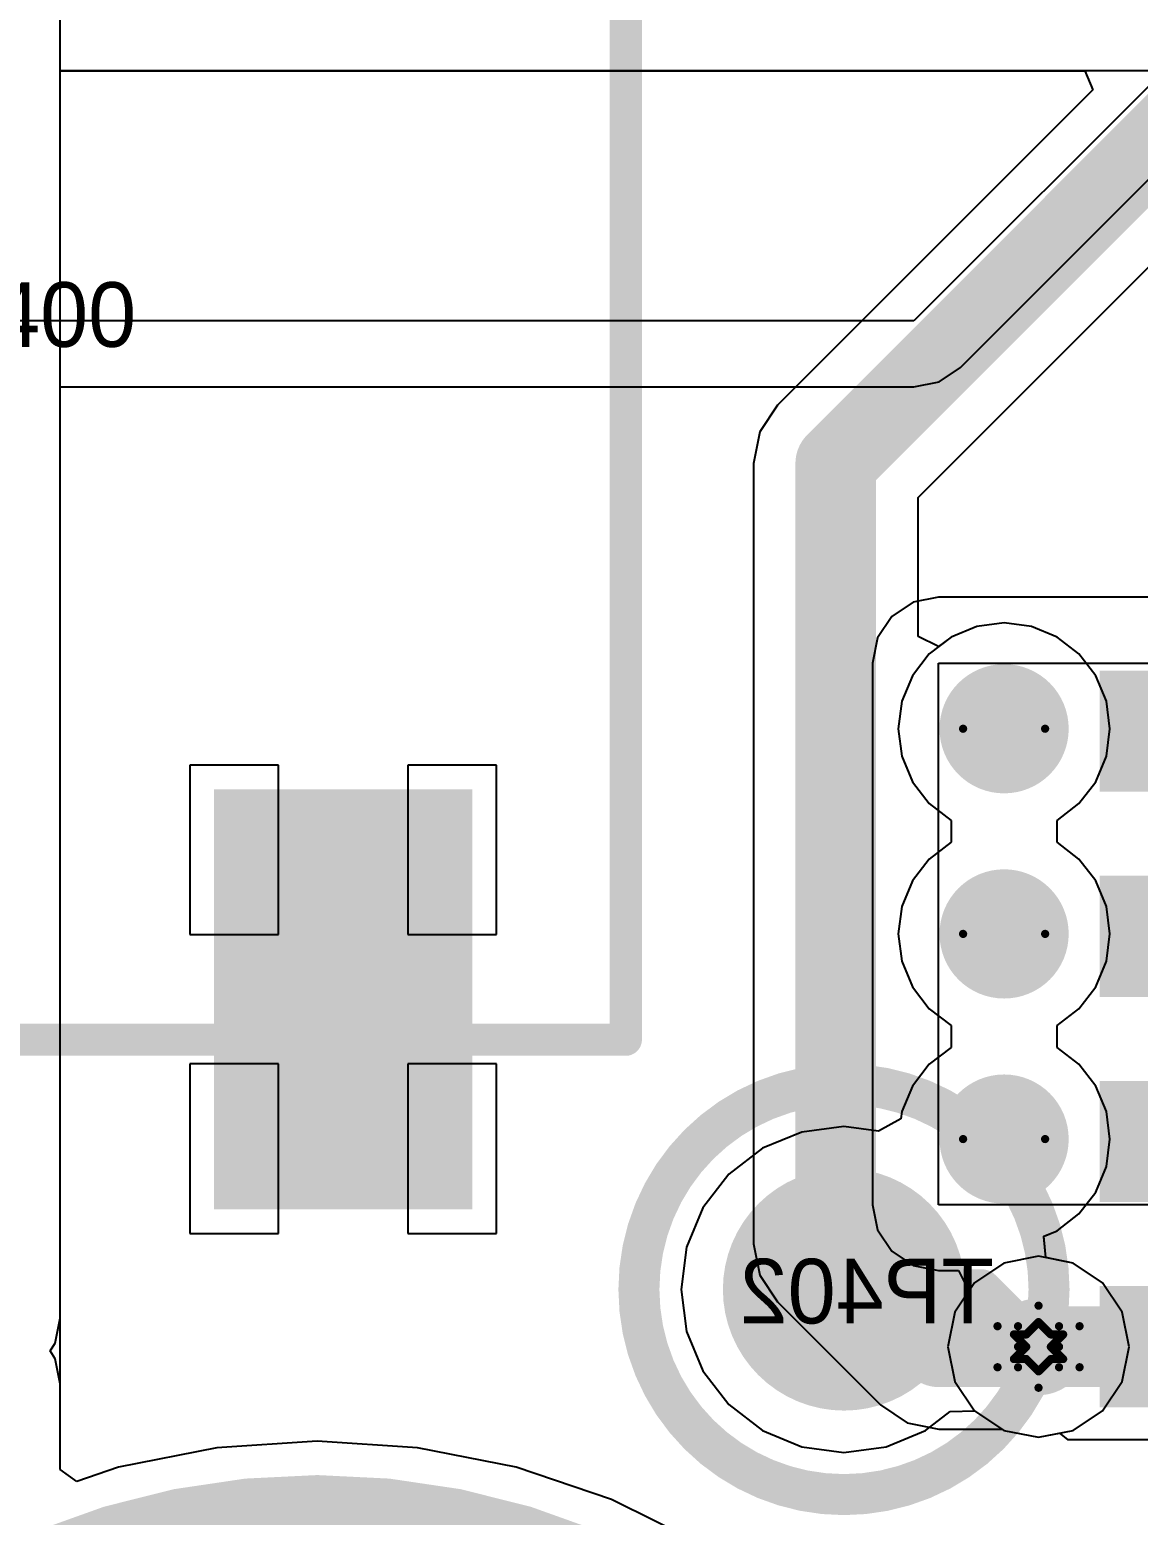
# Model space of a CAD drawing. Header units: millimetres. Extents: x 5 to 399, y 5 to 287.
# Drawn here: x 160.93 to 167.8, y 122.66 to 131.86 of the extents above; entities that cross this region are included whole.
import ezdxf

# ---------------------------------------------------------------- set-up
doc = ezdxf.new("R2010")
doc.units = ezdxf.units.MM
for name, color, linetype in [('BottomLayer', 5, 'Continuous'), ('BottomOverlay', 54, 'Continuous'), ('BottomPaste', 16, 'Continuous'), ('BottomSolder', 6, 'Continuous'), ('DrillDrawing', 1, 'Continuous'), ('DrillGuide', 244, 'Continuous'), ('MidLayer1', 16, 'Continuous'), ('MidLayer2', 76, 'Continuous'), ('MultiLayer', 9, 'Continuous'), ('PadHoleLayer', 156, 'Continuous'), ('TopLayer', 1, 'Continuous'), ('TopOverlay', 2, 'Continuous'), ('TopPaste', 8, 'Continuous'), ('TopSolder', 216, 'Continuous'), ('ViaHoleLayer', 16, 'Continuous')]:
    doc.layers.add(name, color=color, linetype=linetype)

# ---------------------------------------------------------------- blocks, each defined once
blk = doc.blocks.new('M4_4_5_PAD9_27')
at = {"layer": 'BottomLayer', "const_width": 4.5}
blk.add_lwpolyline([(-18.079, 18.249, 1), (-13.579, 18.249, 1)], format="xyb", close=True, dxfattribs=at)
at = {"layer": 'BottomSolder', "const_width": 4.55}
blk.add_lwpolyline([(-18.104, 18.249, 1), (-13.554, 18.249, 1)], format="xyb", close=True, dxfattribs=at)
at = {"layer": 'MidLayer1', "const_width": 4.5}
blk.add_lwpolyline([(-18.079, 18.249, 1), (-13.579, 18.249, 1)], format="xyb", close=True, dxfattribs=at)
at = {"layer": 'MidLayer2', "const_width": 4.5}
blk.add_lwpolyline([(-18.079, 18.249, 1), (-13.579, 18.249, 1)], format="xyb", close=True, dxfattribs=at)
at = {"layer": 'MultiLayer', "const_width": 4.5}
blk.add_lwpolyline([(-18.079, 18.249, 1), (-13.579, 18.249, 1)], format="xyb", close=True, dxfattribs=at)
at = {"layer": 'PadHoleLayer', "const_width": 2.25}
blk.add_lwpolyline([(-16.954, 18.249, 1), (-14.704, 18.249, 1)], format="xyb", close=True, dxfattribs=at)
at = {"layer": 'TopLayer', "const_width": 4.5}
blk.add_lwpolyline([(-18.079, 18.249, 1), (-13.579, 18.249, 1)], format="xyb", close=True, dxfattribs=at)
at = {"layer": 'TopSolder', "const_width": 4.55}
blk.add_lwpolyline([(-18.104, 18.249, 1), (-13.554, 18.249, 1)], format="xyb", close=True, dxfattribs=at)
blk = doc.blocks.new('ACM90V_55')
at = {"layer": 'TopLayer'}
blk.add_solid([(-5.5, -2.5), (-3, -2.5), (-5.5, -1), (-3, -1)], dxfattribs=at)
at = {"layer": 'TopOverlay', "const_width": 0.2}
for points in [[(-4.5, 3.5), (-4.5, -3.5)], [(-4.5, -3.5), (4.5, -3.5)]]:
    blk.add_lwpolyline(points, dxfattribs=at)
at = {"layer": 'TopOverlay', "const_width": 0.1}
blk.add_lwpolyline([(-4.55, -3.5, 1), (-4.45, -3.5, 1)], format="xyb", close=True, dxfattribs=at)
blk.add_lwpolyline([(-4.55, -3.5, 1), (-4.45, -3.5, 1)], format="xyb", close=True, dxfattribs=at)
at = {"layer": 'TopPaste'}
blk.add_solid([(-5.5, -2.5), (-3, -2.5), (-5.5, -1), (-3, -1)], dxfattribs=at)
at = {"layer": 'TopSolder'}
blk.add_solid([(-5.55, -2.55), (-2.95, -2.55), (-5.55, -0.95), (-2.95, -0.95)], dxfattribs=at)
blk = doc.blocks.new('TP1_5MM_B_141')
at = {"layer": 'BottomLayer', "const_width": 0.75}
blk.add_lwpolyline([(-0.375, 0, 1), (0.375, 0, 1)], format="xyb", close=True, dxfattribs=at)
at = {"layer": 'BottomOverlay'}
for points, const_width in [([(1.27, 0, 1), (-1.27, 0, 1)], 0.254), ([(-1.3335, 0, 1), (-1.2065, 0, 1)], 0.127), ([(1.2065, 0, 1), (1.3335, 0, 1)], 0.127)]:
    blk.add_lwpolyline(points, format="xyb", close=True, dxfattribs=dict(at, const_width=const_width))
at = {"layer": 'BottomPaste', "const_width": 0.75}
blk.add_lwpolyline([(-0.375, 0, 1), (0.375, 0, 1)], format="xyb", close=True, dxfattribs=at)
at = {"layer": 'BottomSolder', "const_width": 0.75}
blk.add_lwpolyline([(-0.375, 0, 1), (0.375, 0, 1)], format="xyb", close=True, dxfattribs=at)
blk = doc.blocks.new('PQFN_8_MULTI_209')
at = {"layer": 'TopLayer'}
for p, q in [((2.667, 2.586), (-2.667, 2.586)), ((-2.667, 2.586), (-2.667, 1.7732)), ((2.667, 1.7732), (2.667, 2.586)), ((-2.667, 1.7732), (-2.2606, 1.7732)), ((-2.2606, 1.7732), (-2.2606, 1.4478)), ((2.2606, 1.4478), (2.2606, 1.7732)), ((2.2606, 1.7732), (2.667, 1.7732)), ((-2.2606, 1.4478), (-2.667, 1.4478)), ((-2.667, 1.4478), (-2.667, 0.7874)), ((2.667, 1.4478), (2.2606, 1.4478)), ((2.667, 0.7874), (2.667, 1.4478)), ((-2.667, 0.7874), (-2.2606, 0.7874)), ((-2.2606, 0.7874), (-2.2605, -0.5079)), ((2.2606, -0.508), (2.2606, 0.7874)), ((2.2606, 0.7874), (2.667, 0.7874)), ((-2.2605, -0.5079), (-2.6162, -0.5079)), ((-2.6162, -0.5079), (-2.6162, -0.762)), ((2.6162, -0.508), (2.2606, -0.508)), ((2.6162, -0.762), (2.6162, -0.508)), ((-2.6162, -0.762), (-2.2605, -0.762)), ((-2.2605, -0.762), (-2.2605, -1.0922)), ((2.2606, -1.0922), (2.2606, -0.762)), ((2.2606, -0.762), (2.6162, -0.762)), ((-2.2605, -1.0922), (-2.667, -1.0922)), ((-2.667, -1.0922), (-2.667, -1.7526)), ((2.667, -1.0922), (2.2606, -1.0922)), ((2.667, -1.7526), (2.667, -1.0922)), ((-2.667, -1.7526), (-2.2605, -1.7526)), ((-2.2605, -1.7526), (-2.2605, -2.032)), ((2.2605, -2.032), (2.2605, -1.7526)), ((2.2605, -1.7526), (2.667, -1.7526)), ((-2.2605, -2.032), (2.2605, -2.032))]:
    blk.add_line(p, q, dxfattribs=at)
for points in [[(-2, -1.75), (2, -1.75), (-2, 1.75), (2, 1.75)], [(-2.23, -4.1048), (-1.58, -4.1048), (-2.23, -2.8548), (-1.58, -2.8548)], [(-0.96, -4.1048), (-0.31, -4.1048), (-0.96, -2.8548), (-0.31, -2.8548)], [(0.31, -4.1048), (0.96, -4.1048), (0.31, -2.8548), (0.96, -2.8548)], [(2.23, -2.8548), (1.58, -2.8548), (2.23, -4.1048), (1.58, -4.1048)]]:
    blk.add_solid(points, dxfattribs=at)
at = {"layer": 'TopOverlay', "const_width": 0.127}
for points in [[(-2.4384, -2.667), (-2.4384, -2.2098)], [(2.4384, -2.667), (2.4384, -2.2098)], [(-1.9812, -2.667), (-2.4384, -2.667)], [(2.4384, -2.667), (1.9812, -2.667)]]:
    blk.add_lwpolyline(points, dxfattribs=at)
at = {"layer": 'TopOverlay', "const_width": 0.0635}
for points in [[(-2.4701, -2.2098, 1), (-2.4066, -2.2098, 1)], [(2.4066, -2.2098, 1), (2.4701, -2.2098, 1)], [(-2.4701, -2.667, 1), (-2.4066, -2.667, 1)], [(-2.4701, -2.667, 1), (-2.4066, -2.667, 1)], [(-2.013, -2.667, 1), (-1.9494, -2.667, 1)], [(1.9494, -2.667, 1), (2.013, -2.667, 1)], [(2.4066, -2.667, 1), (2.4701, -2.667, 1)], [(2.4066, -2.667, 1), (2.4701, -2.667, 1)]]:
    blk.add_lwpolyline(points, format="xyb", close=True, dxfattribs=at)
at = {"layer": 'TopPaste'}
for p, q in [((-1.575, 2.442), (-2.2352, 2.442)), ((-2.2352, 2.442), (-2.2352, 1.592)), ((-1.575, 1.592), (-1.575, 2.442)), ((-1.425, 1.592), (-1.425, 2.442)), ((-1.425, 2.442), (-0.575, 2.442)), ((-0.575, 2.442), (-0.575, 1.592)), ((-0.425, 1.575), (-0.425, 2.425)), ((-0.425, 2.425), (0.425, 2.425)), ((0.425, 2.425), (0.425, 1.575)), ((0.575, 1.5944), (0.575, 2.4444)), ((0.575, 2.4444), (1.425, 2.4444)), ((1.425, 2.4444), (1.425, 1.5944)), ((1.575, 1.5944), (1.575, 2.4444)), ((1.575, 2.4444), (2.2352, 2.4444)), ((2.2352, 2.4444), (2.2352, 1.5944)), ((-2.2352, 1.592), (-1.575, 1.592)), ((-0.575, 1.592), (-1.425, 1.592)), ((0.425, 1.575), (-0.425, 1.575)), ((1.425, 1.5944), (0.575, 1.5944)), ((2.2352, 1.5944), (1.575, 1.5944)), ((-1.575, 1.4744), (-2.2352, 1.4744)), ((-2.2352, 1.4744), (-2.2352, 0.6244)), ((-1.575, 0.6244), (-1.575, 1.4744)), ((-1.425, 1.425), (-0.575, 1.425)), ((-1.425, 0.575), (-1.425, 1.425)), ((-0.575, 1.425), (-0.575, 0.575)), ((-0.425, 1.4444), (0.425, 1.4444)), ((-0.425, 0.5944), (-0.425, 1.4444)), ((0.425, 1.4444), (0.425, 0.5944)), ((0.575, 1.4444), (1.425, 1.4444)), ((0.575, 0.5944), (0.575, 1.4444)), ((1.425, 1.4444), (1.425, 0.5944)), ((1.575, 0.575), (1.575, 1.425)), ((1.575, 1.425), (2.2352, 1.425)), ((2.2352, 1.425), (2.2352, 0.575)), ((-2.2352, 0.6244), (-1.575, 0.6244)), ((-0.575, 0.575), (-1.425, 0.575)), ((0.425, 0.5944), (-0.425, 0.5944)), ((1.425, 0.5944), (0.575, 0.5944)), ((2.2352, 0.575), (1.575, 0.575)), ((-1.575, 0.425), (-2.2352, 0.425)), ((-2.2352, 0.425), (-2.2352, -0.425)), ((-1.575, -0.425), (-1.575, 0.425)), ((-1.425, 0.425), (-0.575, 0.425)), ((-1.425, -0.425), (-1.425, 0.425)), ((-0.575, 0.425), (-0.575, -0.425)), ((-0.425, 0.425), (0.425, 0.425)), ((-0.425, -0.425), (-0.425, 0.425)), ((0.425, 0.425), (0.425, -0.425)), ((0.575, 0.425), (1.425, 0.425)), ((0.575, -0.425), (0.575, 0.425)), ((1.425, 0.425), (1.425, -0.425)), ((1.575, -0.425), (1.575, 0.425)), ((1.575, 0.425), (2.2352, 0.425)), ((2.2352, 0.425), (2.2352, -0.425)), ((-2.2352, -0.425), (-1.575, -0.425)), ((-0.575, -0.425), (-1.425, -0.425)), ((0.425, -0.425), (-0.425, -0.425)), ((1.425, -0.425), (0.575, -0.425)), ((2.2352, -0.425), (1.575, -0.425)), ((-1.575, -0.575), (-2.2352, -0.575)), ((-2.2352, -0.575), (-2.2352, -1.425)), ((-1.575, -1.425), (-1.575, -0.575)), ((-1.425, -0.575), (-0.575, -0.575)), ((-1.425, -1.425), (-1.425, -0.575)), ((-0.575, -0.575), (-0.575, -1.425)), ((-0.425, -0.575), (0.425, -0.575)), ((-0.425, -1.425), (-0.425, -0.575)), ((0.425, -0.575), (0.425, -1.425)), ((0.575, -0.575), (1.425, -0.575)), ((0.575, -1.425), (0.575, -0.575)), ((1.425, -0.575), (1.425, -1.425)), ((1.575, -1.425), (1.575, -0.575)), ((1.575, -0.575), (2.2352, -0.575)), ((2.2352, -0.575), (2.2352, -1.425)), ((-2.2352, -1.425), (-1.575, -1.425)), ((-0.575, -1.425), (-1.425, -1.425)), ((0.425, -1.425), (-0.425, -1.425)), ((1.425, -1.425), (0.575, -1.425)), ((2.2352, -1.425), (1.575, -1.425)), ((-1.575, -1.575), (-2.2352, -1.575)), ((-2.2352, -1.575), (-2.2352, -2.0066)), ((-1.575, -2.0066), (-1.575, -1.575)), ((-0.575, -1.575), (-1.425, -1.575)), ((-1.425, -1.575), (-1.425, -2.0066)), ((-0.575, -2.0066), (-0.575, -1.575)), ((0.425, -1.575), (-0.425, -1.575)), ((-0.425, -1.575), (-0.425, -2.0066)), ((0.425, -2.0066), (0.425, -1.575)), ((1.425, -1.575), (0.575, -1.575)), ((0.575, -1.575), (0.575, -2.0066)), ((1.425, -2.0066), (1.425, -1.575)), ((1.575, -2.0066), (1.575, -1.575)), ((1.575, -1.575), (2.2352, -1.575)), ((2.2352, -1.575), (2.2352, -2.0066)), ((-2.2352, -2.0066), (-1.575, -2.0066)), ((-1.425, -2.0066), (-0.575, -2.0066)), ((-0.425, -2.0066), (0.425, -2.0066)), ((0.575, -2.0066), (1.425, -2.0066)), ((2.2352, -2.0066), (1.575, -2.0066))]:
    blk.add_line(p, q, dxfattribs=at)
for points in [[(-2.2, -4.0748), (-1.61, -4.0748), (-2.2, -2.8848), (-1.61, -2.8848)], [(-0.93, -4.0748), (-0.34, -4.0748), (-0.93, -2.8848), (-0.34, -2.8848)], [(0.34, -4.0748), (0.93, -4.0748), (0.34, -2.8848), (0.93, -2.8848)], [(2.2, -2.8848), (1.61, -2.8848), (2.2, -4.0748), (1.61, -4.0748)]]:
    blk.add_solid(points, dxfattribs=at)
at = {"layer": 'TopSolder'}
for points in [[(-2, -1.75), (2, -1.75), (-2, 1.75), (2, 1.75)], [(-2.28, -4.1548), (-1.53, -4.1548), (-2.28, -2.8048), (-1.53, -2.8048)], [(-1.01, -4.1548), (-0.26, -4.1548), (-1.01, -2.8048), (-0.26, -2.8048)], [(0.26, -4.1548), (1.01, -4.1548), (0.26, -2.8048), (1.01, -2.8048)], [(2.28, -2.8048), (1.53, -2.8048), (2.28, -4.1548), (1.53, -4.1548)]]:
    blk.add_solid(points, dxfattribs=at)

msp = doc.modelspace()

# ---------------------------------------------------------------- linework, layer by layer
at = {"layer": 'BottomLayer'}
for p, q in [((161.1202, 122.9466), (161.1202, 131.6056)), ((161.1202, 131.6056), (203.7124, 131.6056)), ((166.6378, 128.0994), (166.502, 127.9952)), ((166.7959, 128.1649), (166.6378, 128.0994)), ((166.9656, 128.1872), (166.7959, 128.1649)), ((167.1353, 128.1649), (166.9656, 128.1872)), ((167.2934, 128.0994), (167.1353, 128.1649)), ((167.4292, 127.9952), (167.2934, 128.0994)), ((166.502, 127.9952), (166.3978, 127.8594)), ((167.5334, 127.8594), (167.4292, 127.9952)), ((166.3978, 127.8594), (166.3323, 127.7013)), ((167.5989, 127.7013), (167.5334, 127.8594)), ((166.3323, 127.7013), (166.31, 127.5316)), ((167.6212, 127.5316), (167.5989, 127.7013)), ((166.31, 127.5316), (166.3323, 127.3619)), ((167.5989, 127.3619), (167.6212, 127.5316)), ((166.3323, 127.3619), (166.3978, 127.2038)), ((167.5334, 127.2038), (167.5989, 127.3619)), ((166.3978, 127.2038), (166.502, 127.068)), ((167.4292, 127.068), (167.5334, 127.2038)), ((166.502, 127.068), (166.6378, 126.9638)), ((167.2934, 126.9638), (167.4292, 127.068)), ((166.6378, 126.9638), (166.6378, 126.8294)), ((167.2934, 126.8294), (167.2934, 126.9638)), ((166.6378, 126.8294), (166.502, 126.7252)), ((167.4292, 126.7252), (167.2934, 126.8294)), ((166.502, 126.7252), (166.3978, 126.5894)), ((167.5334, 126.5894), (167.4292, 126.7252)), ((166.3978, 126.5894), (166.3323, 126.4313)), ((167.5989, 126.4313), (167.5334, 126.5894)), ((166.3323, 126.4313), (166.31, 126.2616)), ((167.6212, 126.2616), (167.5989, 126.4313)), ((166.31, 126.2616), (166.3323, 126.0919)), ((167.5989, 126.0919), (167.6212, 126.2616)), ((166.3323, 126.0919), (166.3978, 125.9338)), ((167.5334, 125.9338), (167.5989, 126.0919)), ((166.3978, 125.9338), (166.502, 125.798)), ((167.4292, 125.798), (167.5334, 125.9338)), ((166.502, 125.798), (166.6378, 125.6938)), ((167.2934, 125.6938), (167.4292, 125.798)), ((166.6378, 125.6938), (166.6378, 125.5594)), ((167.2934, 125.5594), (167.2934, 125.6938)), ((166.6378, 125.5594), (166.502, 125.4552)), ((167.4292, 125.4552), (167.2934, 125.5594)), ((166.502, 125.4552), (166.3978, 125.3194)), ((167.5334, 125.3194), (167.4292, 125.4552)), ((166.3978, 125.3194), (166.3323, 125.1613)), ((167.5989, 125.1613), (167.5334, 125.3194)), ((166.3323, 125.1613), (166.3266, 125.1177)), ((167.6212, 124.9916), (167.5989, 125.1613)), ((165.974, 125.0694), (165.7129, 125.0351)), ((166.1884, 125.0412), (165.974, 125.0694)), ((166.3266, 125.1177), (166.1884, 125.0412)), ((165.7129, 125.0351), (165.4697, 124.9343)), ((167.5989, 124.8219), (167.6212, 124.9916)), ((165.4697, 124.9343), (165.2608, 124.774)), ((167.5334, 124.6638), (167.5989, 124.8219)), ((165.2608, 124.774), (165.1005, 124.5651)), ((167.4292, 124.528), (167.5334, 124.6638)), ((165.1005, 124.5651), (164.9997, 124.3218)), ((167.2934, 124.4238), (167.4292, 124.528)), ((167.2143, 124.391), (167.2934, 124.4238)), ((167.212, 124.3856), (167.2143, 124.391)), ((167.2246, 124.2579), (167.212, 124.3856)), ((164.9997, 124.3218), (164.9654, 124.0608)), ((167.3934, 124.2243), (167.2246, 124.2579)), ((167.5753, 124.1027), (167.3934, 124.2243)), ((164.9654, 124.0608), (164.9997, 123.7997)), ((167.6969, 123.9208), (167.5753, 124.1027)), ((167.7396, 123.7062), (167.6969, 123.9208)), ((164.9997, 123.7997), (165.1005, 123.5565)), ((167.6969, 123.4916), (167.7396, 123.7062)), ((165.1005, 123.5565), (165.2608, 123.3476)), ((167.5753, 123.3097), (167.6969, 123.4916)), ((165.2608, 123.3476), (165.4697, 123.1873)), ((166.4783, 123.1873), (166.6323, 123.3055)), ((166.6323, 123.3055), (166.7823, 123.3097)), ((166.7823, 123.3097), (166.9642, 123.1881)), ((167.3934, 123.1881), (167.5753, 123.3097)), ((165.4697, 123.1873), (165.7129, 123.0865)), ((166.235, 123.0865), (166.4783, 123.1873)), ((166.9642, 123.1881), (167.1788, 123.1454)), ((167.1788, 123.1454), (167.3934, 123.1881)), ((162.0911, 123.0813), (161.4804, 122.9598)), ((162.7124, 123.122), (162.0911, 123.0813)), ((163.3337, 123.0813), (162.7124, 123.122)), ((163.9444, 122.9598), (163.3337, 123.0813)), ((165.7129, 123.0865), (165.974, 123.0522)), ((165.974, 123.0522), (166.235, 123.0865)), ((161.4804, 122.9598), (161.2235, 122.8726)), ((164.534, 122.7596), (163.9444, 122.9598)), ((161.2235, 122.8726), (161.1202, 122.9466)), ((165.0925, 122.4842), (164.534, 122.7596))]:
    msp.add_line(p, q, dxfattribs=at)
for points, const_width in [([(166.7656, 127.5316, 1), (167.1656, 127.5316, 1)], 0.4), ([(166.7656, 126.2616, 1), (167.1656, 126.2616, 1)], 0.4), ([(166.7656, 124.9916, 1), (167.1656, 124.9916, 1)], 0.4), ([(165.9115, 124.0608, 1), (166.0365, 124.0608, 1)], 0.125), ([(166.7617, 124.0608, 1), (166.8867, 124.0608, 1)], 0.125), ([(166.7617, 124.0608, 1), (166.8867, 124.0608, 1)], 0.125), ([(167.0288, 123.7062, 1), (167.3288, 123.7062, 1)], 0.3), ([(167.1163, 123.7062, 1), (167.2413, 123.7062, 1)], 0.125)]:
    msp.add_lwpolyline(points, format="xyb", close=True, dxfattribs=dict(at, const_width=const_width))
at = {"layer": 'BottomLayer', "const_width": 0.25}
for points in [[(165.974, 124.0608), (166.8242, 124.0608)], [(166.8242, 124.0608), (167.1788, 123.7062)]]:
    msp.add_lwpolyline(points, dxfattribs=at)
at = {"layer": 'DrillDrawing'}
for points, const_width in [([(167.2196, 127.5316, 1), (166.7116, 127.5316, 1)], 0.0508), ([(166.6989, 127.5316, 1), (166.7243, 127.5316, 1)], 0.0254), ([(167.2069, 127.5316, 1), (167.2323, 127.5316, 1)], 0.0254), ([(167.2196, 126.2616, 1), (166.7116, 126.2616, 1)], 0.0508), ([(166.6989, 126.2616, 1), (166.7243, 126.2616, 1)], 0.0254), ([(167.2069, 126.2616, 1), (167.2323, 126.2616, 1)], 0.0254), ([(167.2196, 124.9916, 1), (166.7116, 124.9916, 1)], 0.0508), ([(166.6989, 124.9916, 1), (166.7243, 124.9916, 1)], 0.0254), ([(167.2069, 124.9916, 1), (167.2323, 124.9916, 1)], 0.0254), ([(167.1661, 123.9602, 1), (167.1915, 123.9602, 1)], 0.0254), ([(167.1661, 123.9602, 1), (167.1915, 123.9602, 1)], 0.0254), ([(167.1661, 123.8586, 1), (167.1915, 123.8586, 1)], 0.0254), ([(167.1661, 123.8586, 1), (167.1915, 123.8586, 1)], 0.0254), ([(166.9121, 123.8332, 1), (166.9375, 123.8332, 1)], 0.0254), ([(166.9121, 123.8332, 1), (166.9375, 123.8332, 1)], 0.0254), ([(167.0137, 123.7824, 1), (167.0391, 123.7824, 1)], 0.0254), ([(167.0137, 123.7824, 1), (167.0391, 123.7824, 1)], 0.0254), ([(167.0391, 123.8332, 1), (167.0645, 123.8332, 1)], 0.0254), ([(167.0391, 123.8332, 1), (167.0645, 123.8332, 1)], 0.0254), ([(167.0899, 123.7824, 1), (167.1153, 123.7824, 1)], 0.0254), ([(167.0899, 123.7824, 1), (167.1153, 123.7824, 1)], 0.0254), ([(167.2423, 123.7824, 1), (167.2677, 123.7824, 1)], 0.0254), ([(167.2423, 123.7824, 1), (167.2677, 123.7824, 1)], 0.0254), ([(167.2931, 123.8332, 1), (167.3185, 123.8332, 1)], 0.0254), ([(167.2931, 123.8332, 1), (167.3185, 123.8332, 1)], 0.0254), ([(167.3185, 123.7824, 1), (167.3439, 123.7824, 1)], 0.0254), ([(167.3185, 123.7824, 1), (167.3439, 123.7824, 1)], 0.0254), ([(167.4201, 123.8332, 1), (167.4455, 123.8332, 1)], 0.0254), ([(167.4201, 123.8332, 1), (167.4455, 123.8332, 1)], 0.0254), ([(167.0391, 123.7062, 1), (167.0645, 123.7062, 1)], 0.0254), ([(167.0391, 123.7062, 1), (167.0645, 123.7062, 1)], 0.0254), ([(167.0899, 123.7062, 1), (167.1153, 123.7062, 1)], 0.0254), ([(167.0899, 123.7062, 1), (167.1153, 123.7062, 1)], 0.0254), ([(167.2423, 123.7062, 1), (167.2677, 123.7062, 1)], 0.0254), ([(167.2423, 123.7062, 1), (167.2677, 123.7062, 1)], 0.0254), ([(167.2931, 123.7062, 1), (167.3185, 123.7062, 1)], 0.0254), ([(167.2931, 123.7062, 1), (167.3185, 123.7062, 1)], 0.0254), ([(166.9121, 123.5792, 1), (166.9375, 123.5792, 1)], 0.0254), ([(166.9121, 123.5792, 1), (166.9375, 123.5792, 1)], 0.0254), ([(167.0137, 123.63, 1), (167.0391, 123.63, 1)], 0.0254), ([(167.0137, 123.63, 1), (167.0391, 123.63, 1)], 0.0254), ([(167.0391, 123.5792, 1), (167.0645, 123.5792, 1)], 0.0254), ([(167.0391, 123.5792, 1), (167.0645, 123.5792, 1)], 0.0254), ([(167.0899, 123.63, 1), (167.1153, 123.63, 1)], 0.0254), ([(167.0899, 123.63, 1), (167.1153, 123.63, 1)], 0.0254), ([(167.2423, 123.63, 1), (167.2677, 123.63, 1)], 0.0254), ([(167.2423, 123.63, 1), (167.2677, 123.63, 1)], 0.0254), ([(167.2931, 123.5792, 1), (167.3185, 123.5792, 1)], 0.0254), ([(167.2931, 123.5792, 1), (167.3185, 123.5792, 1)], 0.0254), ([(167.3185, 123.63, 1), (167.3439, 123.63, 1)], 0.0254), ([(167.3185, 123.63, 1), (167.3439, 123.63, 1)], 0.0254), ([(167.4201, 123.5792, 1), (167.4455, 123.5792, 1)], 0.0254), ([(167.4201, 123.5792, 1), (167.4455, 123.5792, 1)], 0.0254), ([(167.1661, 123.5538, 1), (167.1915, 123.5538, 1)], 0.0254), ([(167.1661, 123.5538, 1), (167.1915, 123.5538, 1)], 0.0254), ([(167.1661, 123.4522, 1), (167.1915, 123.4522, 1)], 0.0254), ([(167.1661, 123.4522, 1), (167.1915, 123.4522, 1)], 0.0254)]:
    msp.add_lwpolyline(points, format="xyb", close=True, dxfattribs=dict(at, const_width=const_width))
at = {"layer": 'DrillDrawing', "const_width": 0.0508}
for points in [[(167.0518, 123.8332), (167.1788, 123.9602)], [(167.1788, 123.9602), (167.3058, 123.8332)], [(167.1026, 123.7824), (167.1788, 123.8586)], [(167.1788, 123.8586), (167.255, 123.7824)], [(166.9248, 123.8332), (167.0518, 123.7062)], [(166.9248, 123.8332), (167.0518, 123.8332)], [(167.0264, 123.7824), (167.1026, 123.7062)], [(167.0264, 123.7824), (167.1026, 123.7824)], [(167.255, 123.7824), (167.3312, 123.7824)], [(167.255, 123.7062), (167.3312, 123.7824)], [(167.3058, 123.8332), (167.4328, 123.8332)], [(167.3058, 123.7062), (167.4328, 123.8332)], [(166.9248, 123.5792), (167.0518, 123.7062)], [(167.0264, 123.63), (167.1026, 123.7062)], [(167.255, 123.7062), (167.3312, 123.63)], [(167.3058, 123.7062), (167.4328, 123.5792)], [(166.9248, 123.5792), (167.0518, 123.5792)], [(167.0264, 123.63), (167.1026, 123.63)], [(167.0518, 123.5792), (167.1788, 123.4522)], [(167.1026, 123.63), (167.1788, 123.5538)], [(167.1788, 123.5538), (167.255, 123.63)], [(167.1788, 123.4522), (167.3058, 123.5792)], [(167.255, 123.63), (167.3312, 123.63)], [(167.3058, 123.5792), (167.4328, 123.5792)]]:
    msp.add_lwpolyline(points, dxfattribs=at)
at = {"layer": 'DrillGuide'}
for points, const_width in [([(166.8656, 127.5316, 1), (167.0656, 127.5316, 1)], 0.2), ([(166.8656, 126.2616, 1), (167.0656, 126.2616, 1)], 0.2), ([(166.8656, 124.9916, 1), (167.0656, 124.9916, 1)], 0.2), ([(167.1163, 123.7062, 1), (167.2413, 123.7062, 1)], 0.125)]:
    msp.add_lwpolyline(points, format="xyb", close=True, dxfattribs=dict(at, const_width=const_width))
at = {"layer": 'MidLayer1'}
for p, q in [((161.1202, 131.6022), (161.1226, 131.6042)), ((161.1202, 122.9466), (161.1202, 131.6022)), ((161.1226, 131.6042), (167.4665, 131.6042)), ((167.4665, 131.6042), (167.5151, 131.4868)), ((167.5151, 131.4868), (165.5627, 129.5344)), ((166.433, 128.9628), (168.566, 131.0958)), ((165.5627, 129.5344), (165.4522, 129.369)), ((165.4522, 129.369), (165.4134, 129.174)), ((165.4134, 129.174), (165.4134, 124.3439)), ((166.433, 128.1023), (166.433, 128.9628)), ((166.56, 128.0397), (166.433, 128.1023)), ((166.6378, 128.0994), (166.56, 128.0397)), ((166.7959, 128.1649), (166.6378, 128.0994)), ((166.9656, 128.1872), (166.7959, 128.1649)), ((167.1353, 128.1649), (166.9656, 128.1872)), ((167.2934, 128.0994), (167.1353, 128.1649)), ((167.4292, 127.9952), (167.2934, 128.0994)), ((167.5334, 127.8594), (167.4292, 127.9952)), ((167.5989, 127.7013), (167.5334, 127.8594)), ((167.6212, 127.5316), (167.5989, 127.7013)), ((167.5989, 127.3619), (167.6212, 127.5316)), ((167.5334, 127.2038), (167.5989, 127.3619)), ((167.4292, 127.068), (167.5334, 127.2038)), ((167.2934, 126.9638), (167.4292, 127.068)), ((167.2934, 126.8294), (167.2934, 126.9638)), ((167.4292, 126.7252), (167.2934, 126.8294)), ((167.5334, 126.5894), (167.4292, 126.7252)), ((167.5989, 126.4313), (167.5334, 126.5894)), ((167.6212, 126.2616), (167.5989, 126.4313)), ((167.5989, 126.0919), (167.6212, 126.2616)), ((167.5334, 125.9338), (167.5989, 126.0919)), ((167.4292, 125.798), (167.5334, 125.9338)), ((167.2934, 125.6938), (167.4292, 125.798)), ((167.2934, 125.5594), (167.2934, 125.6938)), ((167.4292, 125.4552), (167.2934, 125.5594)), ((167.5334, 125.3194), (167.4292, 125.4552)), ((167.5989, 125.1613), (167.5334, 125.3194)), ((167.6212, 124.9916), (167.5989, 125.1613)), ((167.5989, 124.8219), (167.6212, 124.9916)), ((167.5334, 124.6638), (167.5989, 124.8219)), ((167.4292, 124.528), (167.5334, 124.6638)), ((167.2934, 124.4238), (167.4292, 124.528)), ((167.2116, 124.3899), (167.2934, 124.4238)), ((165.4134, 124.3439), (165.4522, 124.1488)), ((167.2246, 124.2579), (167.2116, 124.3899)), ((167.3934, 124.2243), (167.2246, 124.2579)), ((165.4522, 124.1488), (165.5627, 123.9835)), ((167.5753, 124.1027), (167.3934, 124.2243)), ((167.6969, 123.9208), (167.5753, 124.1027)), ((165.5627, 123.9835), (166.2005, 123.3457)), ((167.7396, 123.7062), (167.6969, 123.9208)), ((167.6969, 123.4916), (167.7396, 123.7062)), ((167.5753, 123.3097), (167.6969, 123.4916)), ((166.2005, 123.3457), (166.3658, 123.2352)), ((166.3658, 123.2352), (166.5609, 123.1964)), ((167.3934, 123.1881), (167.5753, 123.3097)), ((166.5609, 123.1964), (166.9518, 123.1964)), ((166.9518, 123.1964), (166.9642, 123.1881)), ((166.9642, 123.1881), (167.1788, 123.1454)), ((167.1788, 123.1454), (167.3934, 123.1881)), ((162.0911, 123.0813), (161.4804, 122.9598)), ((162.7124, 123.122), (162.0911, 123.0813)), ((163.3337, 123.0813), (162.7124, 123.122)), ((163.9444, 122.9598), (163.3337, 123.0813)), ((161.4804, 122.9598), (161.2235, 122.8726)), ((164.534, 122.7596), (163.9444, 122.9598)), ((161.2235, 122.8726), (161.1202, 122.9466)), ((165.0925, 122.4842), (164.534, 122.7596))]:
    msp.add_line(p, q, dxfattribs=at)
at = {"layer": 'MidLayer1', "const_width": 0.5}
for points in [[(165.9232, 129.174), (168.3548, 131.6056)], [(165.9232, 124.3439), (165.9232, 129.174)], [(165.9232, 124.3439), (166.5609, 123.7062)], [(166.5609, 123.7062), (167.1788, 123.7062)]]:
    msp.add_lwpolyline(points, dxfattribs=at)
at = {"layer": 'MidLayer1'}
for points, const_width in [([(165.7982, 129.174, 1), (166.0482, 129.174, 1)], 0.25), ([(165.7982, 129.174, 1), (166.0482, 129.174, 1)], 0.25), ([(166.7656, 127.5316, 1), (167.1656, 127.5316, 1)], 0.4), ([(166.7656, 126.2616, 1), (167.1656, 126.2616, 1)], 0.4), ([(166.7656, 124.9916, 1), (167.1656, 124.9916, 1)], 0.4), ([(165.7982, 124.3439, 1), (166.0482, 124.3439, 1)], 0.25), ([(165.7982, 124.3439, 1), (166.0482, 124.3439, 1)], 0.25), ([(167.0288, 123.7062, 1), (167.3288, 123.7062, 1)], 0.3), ([(166.4359, 123.7062, 1), (166.6859, 123.7062, 1)], 0.25), ([(166.4359, 123.7062, 1), (166.6859, 123.7062, 1)], 0.25), ([(167.0538, 123.7062, 1), (167.3038, 123.7062, 1)], 0.25)]:
    msp.add_lwpolyline(points, format="xyb", close=True, dxfattribs=dict(at, const_width=const_width))
at = {"layer": 'MidLayer2'}
for p, q in [((161.1202, 122.9466), (161.1202, 135.6936)), ((167.1788, 124.267), (166.9642, 124.2243)), ((167.3934, 124.2243), (167.1788, 124.267)), ((166.9642, 124.2243), (166.7823, 124.1027)), ((167.5753, 124.1027), (167.3934, 124.2243)), ((166.7823, 124.1027), (166.6607, 123.9208)), ((167.6969, 123.9208), (167.5753, 124.1027)), ((166.6607, 123.9208), (166.618, 123.7062)), ((167.7396, 123.7062), (167.6969, 123.9208)), ((166.618, 123.7062), (166.6607, 123.4916)), ((167.6969, 123.4916), (167.7396, 123.7062)), ((166.6607, 123.4916), (166.7823, 123.3097)), ((167.5753, 123.3097), (167.6969, 123.4916)), ((166.7823, 123.3097), (166.9642, 123.1881)), ((167.3934, 123.1881), (167.5753, 123.3097)), ((166.9642, 123.1881), (167.1788, 123.1454)), ((167.1788, 123.1454), (167.3934, 123.1881)), ((162.0911, 123.0813), (161.4804, 122.9598)), ((162.7124, 123.122), (162.0911, 123.0813)), ((163.3337, 123.0813), (162.7124, 123.122)), ((163.9444, 122.9598), (163.3337, 123.0813)), ((161.4804, 122.9598), (161.2235, 122.8726)), ((164.534, 122.7596), (163.9444, 122.9598)), ((161.2235, 122.8726), (161.1202, 122.9466)), ((165.0925, 122.4842), (164.534, 122.7596))]:
    msp.add_line(p, q, dxfattribs=at)
for points, const_width in [([(166.7656, 127.5316, 1), (167.1656, 127.5316, 1)], 0.4), ([(166.7656, 126.2616, 1), (167.1656, 126.2616, 1)], 0.4), ([(166.7656, 124.9916, 1), (167.1656, 124.9916, 1)], 0.4), ([(167.0288, 123.7062, 1), (167.3288, 123.7062, 1)], 0.3)]:
    msp.add_lwpolyline(points, format="xyb", close=True, dxfattribs=dict(at, const_width=const_width))
at = {"layer": 'MultiLayer'}
for points, const_width in [([(166.7656, 127.5316, 1), (167.1656, 127.5316, 1)], 0.4), ([(166.7656, 126.2616, 1), (167.1656, 126.2616, 1)], 0.4), ([(166.7656, 124.9916, 1), (167.1656, 124.9916, 1)], 0.4), ([(167.0288, 123.7062, 1), (167.3288, 123.7062, 1)], 0.3)]:
    msp.add_lwpolyline(points, format="xyb", close=True, dxfattribs=dict(at, const_width=const_width))
at = {"layer": 'TopLayer'}
for p, q in [((168.2124, 131.8618), (166.4068, 130.0562)), ((166.6952, 129.7678), (168.3813, 131.454)), ((166.4068, 130.0562), (160.7124, 130.0562)), ((166.5629, 129.6794), (166.6952, 129.7678)), ((166.6952, 129.7678), (166.6952, 129.7678)), ((166.4068, 129.6484), (166.5629, 129.6794)), ((161.1202, 123.884), (161.1202, 129.6484)), ((161.1202, 129.6484), (166.4068, 129.6484)), ((166.4031, 128.3148), (166.2708, 128.2264)), ((166.5592, 128.3458), (166.4031, 128.3148)), ((168.8452, 128.3458), (166.5592, 128.3458)), ((166.2708, 128.2264), (166.1824, 128.0941)), ((166.1824, 128.0941), (166.1514, 127.938)), ((166.1514, 127.938), (166.1514, 124.5852)), ((166.5592, 124.5852), (166.5592, 127.938)), ((166.5592, 127.938), (168.8452, 127.938)), ((162.4726, 127.307), (161.9226, 127.307)), ((161.9226, 127.307), (161.9226, 126.257)), ((162.4726, 126.257), (162.4726, 127.307)), ((163.8226, 127.307), (163.2726, 127.307)), ((163.2726, 127.307), (163.2726, 126.257)), ((163.8226, 126.257), (163.8226, 127.307)), ((161.9226, 126.257), (162.4726, 126.257)), ((163.2726, 126.257), (163.8226, 126.257)), ((162.4726, 125.457), (161.9226, 125.457)), ((161.9226, 125.457), (161.9226, 124.407)), ((162.4726, 124.407), (162.4726, 125.457)), ((163.8226, 125.457), (163.2726, 125.457)), ((163.2726, 125.457), (163.2726, 124.407)), ((163.8226, 124.407), (163.8226, 125.457)), ((166.1514, 124.5852), (166.1824, 124.4291)), ((168.8452, 124.5852), (166.5592, 124.5852)), ((166.1824, 124.4291), (166.2708, 124.2968)), ((161.9226, 124.407), (162.4726, 124.407)), ((163.2726, 124.407), (163.8226, 124.407)), ((166.2708, 124.2968), (166.4031, 124.2084)), ((166.4031, 124.2084), (166.5592, 124.1774)), ((166.5592, 124.1774), (166.6828, 124.1774)), ((166.6828, 124.1774), (166.7473, 124.0504)), ((166.7473, 124.0504), (166.6607, 123.9208)), ((161.0892, 123.7279), (161.1202, 123.884)), ((166.6607, 123.9208), (166.618, 123.7062)), ((161.0572, 123.6801), (161.0892, 123.7279)), ((166.618, 123.7062), (166.6607, 123.4916)), ((161.0892, 123.6322), (161.0572, 123.6801)), ((161.1202, 123.4762), (161.0892, 123.6322)), ((161.1202, 122.9466), (161.1202, 123.4762)), ((166.6607, 123.4916), (166.7823, 123.3097)), ((166.7823, 123.3097), (166.9642, 123.1881)), ((166.9642, 123.1881), (167.1788, 123.1454)), ((167.1788, 123.1454), (167.3088, 123.1713)), ((167.3088, 123.1713), (167.3576, 123.1312)), ((162.0911, 123.0813), (161.4804, 122.9598)), ((162.7124, 123.122), (162.0911, 123.0813)), ((163.3337, 123.0813), (162.7124, 123.122)), ((163.9444, 122.9598), (163.3337, 123.0813)), ((167.3576, 123.1312), (167.3576, 123.1312)), ((167.3576, 123.1312), (169.1076, 123.1312)), ((161.4804, 122.9598), (161.2235, 122.8726)), ((164.534, 122.7596), (163.9444, 122.9598)), ((161.2235, 122.8726), (161.1202, 122.9466)), ((165.0925, 122.4842), (164.534, 122.7596))]:
    msp.add_line(p, q, dxfattribs=at)
for points, const_width in [([(166.7656, 127.5316, 1), (167.1656, 127.5316, 1)], 0.4), ([(166.7656, 126.2616, 1), (167.1656, 126.2616, 1)], 0.4), ([(166.7656, 124.9916, 1), (167.1656, 124.9916, 1)], 0.4), ([(167.0288, 123.7062, 1), (167.3288, 123.7062, 1)], 0.3), ([(167.0538, 123.7062, 1), (167.3038, 123.7062, 1)], 0.25)]:
    msp.add_lwpolyline(points, format="xyb", close=True, dxfattribs=dict(at, const_width=const_width))
at = {"layer": 'TopLayer', "const_width": 0.5}
msp.add_lwpolyline([(167.1788, 123.7062), (168.2326, 123.7062)], dxfattribs=at)
at = {"layer": 'ViaHoleLayer'}
for points, const_width in [([(166.8656, 127.5316, 1), (167.0656, 127.5316, 1)], 0.2), ([(166.8656, 126.2616, 1), (167.0656, 126.2616, 1)], 0.2), ([(166.8656, 124.9916, 1), (167.0656, 124.9916, 1)], 0.2), ([(167.1163, 123.7062, 1), (167.2413, 123.7062, 1)], 0.125)]:
    msp.add_lwpolyline(points, format="xyb", close=True, dxfattribs=dict(at, const_width=const_width))

# ---------------------------------------------------------------- block references
for name, p, rotation in [('ACM90V_55', (161.1226, 130.107), 90), ('PQFN_8_MULTI_209', (171.7124, 125.6112), 270), ('TP1_5MM_B_141', (165.974, 124.0608), 90)]:
    msp.add_blockref(name, p, dxfattribs=dict(rotation=rotation))
msp.add_blockref('M4_4_5_PAD9_27', (178.5414, 100.1128))

# ---------------------------------------------------------------- texts
at = {"layer": 'BottomOverlay', "text_generation_flag": 2}
msp.add_text('TP402', height=0.4, dxfattribs=at).set_placement((166.9034, 123.8504))
at = {"layer": 'TopOverlay'}
msp.add_text('L400', height=0.4, dxfattribs=at).set_placement((160.401, 129.8956))

doc.saveas('drawing.dxf')
